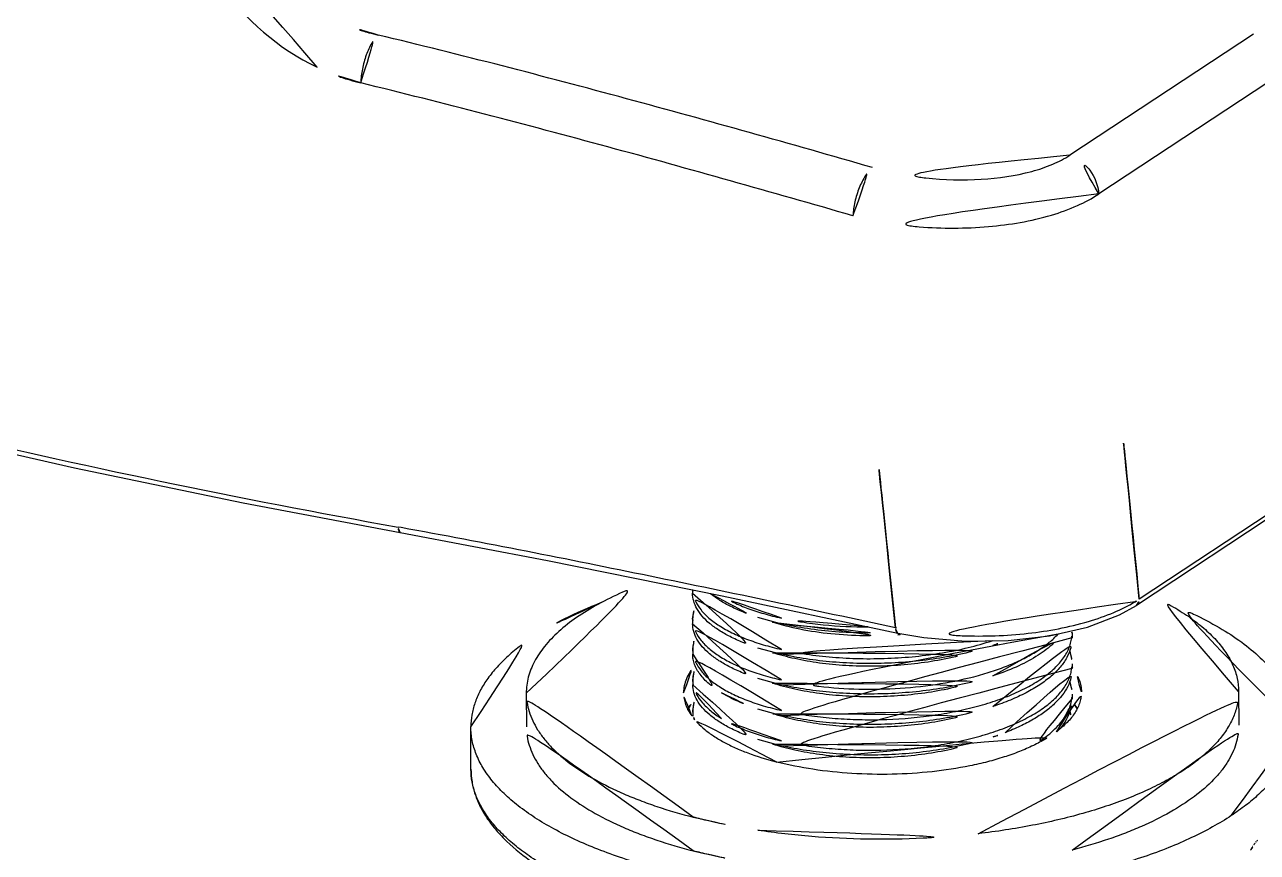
# Model space of a CAD drawing. Extents: x 16296660632 to 16296672714, y -37409619871 to -37409617455.
# Drawn here: x 16296672565.5 to 16296672632.1, y -37409617791.7 to -37409617747 of the extents above; entities that cross this region are included whole.
import ezdxf

# ---------------------------------------------------------------- set-up
doc = ezdxf.new("R2010")
doc.units = 0
doc.header["$LTSCALE"] = 10
doc.header["$MEASUREMENT"] = 0
doc.layers.get('0').update_dxf_attribs({"linetype": 'CONTINUOUS'})
doc.layers.add('02___PRT_ALL_AXES', color=7, linetype='CONTINUOUS')

msp = doc.modelspace()

# ---------------------------------------------------------------- linework, layer by layer
at = {"color": 7, "linetype": 'Continuous'}
for p, q in [((16296672631.930149, -37409617747.475143), (16296672621.999319, -37409617754.024887)), ((16296672633.49197, -37409617749.564629), (16296672623.56114, -37409617756.11438)), ((16296672635.67375, -37409617771.704628), (16296672625.60224, -37409617778.34716)), ((16296672635.820921, -37409617771.364014), (16296672625.749411, -37409617778.006554)), ((16296672577.321739, -37409617772.810219), (16296672585.81057, -37409617774.407959)), ((16296672585.859871, -37409617774.146248), (16296672585.697929, -37409617774.117073)), ((16296672585.8106, -37409617774.407967), (16296672585.81057, -37409617774.407959)), ((16296672603.215191, -37409617777.836594), (16296672612.700041, -37409617779.838913)), ((16296672605.11237, -37409617778.987633), (16296672606.41024, -37409617779.341782)), ((16296672605.116119, -37409617780.636414), (16296672606.414, -37409617780.99057)), ((16296672605.119881, -37409617782.285187), (16296672606.417749, -37409617782.639351)), ((16296672605.123631, -37409617783.933983), (16296672606.421499, -37409617784.288139)), ((16296672605.12738, -37409617785.582764), (16296672606.425261, -37409617785.93692))]:
    msp.add_line(p, q, dxfattribs=at)
for points in [[(16296672559.982771, -37409617769.041054), (16296672568.215771, -37409617770.918739), (16296672577.321739, -37409617772.810219)], [(16296672585.81061, -37409617774.407959), (16296672593.768351, -37409617775.915398), (16296672603.215191, -37409617777.836594)], [(16296672612.700029, -37409617779.838821), (16296672614.109329, -37409617780.084267), (16296672616.365299, -37409617780.275368), (16296672618.671301, -37409617780.243011), (16296672620.904791, -37409617779.987701), (16296672622.947399, -37409617779.519974), (16296672624.69206, -37409617778.858093), (16296672625.603069, -37409617778.346451)]]:
    msp.add_lwpolyline(points, dxfattribs=at)
for centre, radius, start, end in [((16296672669.02886, -37409617308.556458), 472.959544, 256.67686797, 259.85204478), ((16296672603.171129, -37409617777.417992), 1.560221, 183.44098499, 189.45607003), ((16296672622.08329, -37409617772.485008), 6.627805, 301.27103132, 303.58295291), ((16296672603.167959, -37409617779.067787), 1.553236, 180.15824202, 189.45695037), ((16296672616.3046, -37409617761.779678), 18.163467, 258.14553415, 258.65798351), ((16296672620.131781, -37409617779.853638), 1.984772, 352.68396788, 0.10141474), ((16296672620.1479, -37409617779.854347), 1.968654, 0.1232713, 4.0192248), ((16296672611.20521, -37409617758.71553), 21.274638, 274.05483059, 274.96108776), ((16296672613.43137, -37409617767.127831), 14.090438, 288.23001706, 291.34121093), ((16296672603.17156, -37409617780.716583), 1.553074, 180.1564935, 189.40777733), ((16296672620.135611, -37409617781.502434), 1.984701, 352.68616358, 0.09966621), ((16296672603.178511, -37409617782.365257), 1.556262, 180.14993654, 189.78637686), ((16296672603.223709, -37409617782.357887), 1.602059, 189.7713034, 192.01054594), ((16296672620.13932, -37409617783.151207), 1.98474, 352.6905689, 0.10403753), ((16296672603.179159, -37409617784.014137), 1.553166, 180.15605637, 189.44987175), ((16296672603.16571, -37409617784.277939), 1.539114, 180.12676835, 185.66000698), ((16296672613.413651, -37409617771.989166), 14.180258, 288.23361208, 291.03216786), ((16296672633.38735, -37409617792.231163), 1.728281, 139.63916465, 142.77418691), ((16296672634.240709, -37409617792.826111), 2.769275, 148.22943595, 149.14419695)]:
    msp.add_arc(centre, radius, start, end, dxfattribs=at)
for points, knots in [([(16296672581.32147, -37409617749.268852), (16296672579.24217, -37409617748.282494), (16296672575.64502, -37409617745.17141), (16296672574.017019, -37409617740.653458), (16296672573.95368, -37409617738.426567)], [0, 0, 0, 0, 0.508124815, 1, 1, 1, 1]), ([(16296672584.61183, -37409617747.52829), (16296672584.444151, -37409617747.490829), (16296672583.7675, -37409617747.320343), (16296672583.109261, -37409617747.078163), (16296672582.63039, -37409617746.860977)], [0, 0, 0, 0, 0.246282764, 1, 1, 1, 1]), ([(16296672583.675989, -37409617750.119171), (16296672583.683371, -37409617749.866508), (16296672583.747641, -37409617749.352783), (16296672583.94688, -37409617748.624123), (16296672584.22485, -37409617747.998917), (16296672584.47349, -37409617747.648857), (16296672584.61183, -37409617747.528282)], [0, 0, 0, 0, 0.270081068, 0.550459748, 0.803917272, 1, 1, 1, 1]), ([(16296672611.332729, -37409617754.693733), (16296672606.911289, -37409617753.414062), (16296672598.031931, -37409617750.921692), (16296672589.103939, -37409617748.604858), (16296672584.61183, -37409617747.52829)], [0, 0, 0, 0, 0.499110371, 1, 1, 1, 1]), ([(16296672583.675989, -37409617750.119171), (16296672583.476379, -37409617750.070618), (16296672582.670321, -37409617749.850601), (16296672581.88871, -37409617749.54277), (16296672581.32147, -37409617749.268852)], [0, 0, 0, 0, 0.245916795, 1, 1, 1, 1]), ([(16296672610.27689, -37409617757.298981), (16296672605.874889, -37409617756.021469), (16296672597.033939, -37409617753.530853), (16296672588.146681, -37409617751.207024), (16296672583.675989, -37409617750.119171)], [0, 0, 0, 0, 0.499045963, 1, 1, 1, 1]), ([(16296672621.999319, -37409617754.024887), (16296672621.708599, -37409617754.216537), (16296672621.03816, -37409617754.558578), (16296672619.45174, -37409617755.083481), (16296672617.13475, -37409617755.408157), (16296672614.22826, -37409617755.329277), (16296672612.2708, -37409617754.965157), (16296672611.332729, -37409617754.693733)], [0, 0, 0, 0, 0.095502207, 0.205067532, 0.457232221, 0.732159015, 1, 1, 1, 1]), ([(16296672623.56114, -37409617756.11438), (16296672623.530939, -37409617755.658234), (16296672623.177481, -37409617754.768723), (16296672622.422939, -37409617754.169327), (16296672621.999319, -37409617754.024887)], [0, 0, 0, 0, 0.505292404, 1, 1, 1, 1]), ([(16296672610.27689, -37409617757.298973), (16296672610.287689, -37409617757.045418), (16296672610.365259, -37409617756.527237), (16296672610.59363, -37409617755.793541), (16296672610.906981, -37409617755.16243), (16296672611.18239, -37409617754.812752), (16296672611.332729, -37409617754.693733)], [0, 0, 0, 0, 0.265224802, 0.544274368, 0.799612989, 1, 1, 1, 1]), ([(16296672623.56114, -37409617756.11438), (16296672623.19981, -37409617756.359749), (16296672622.3675, -37409617756.802887), (16296672620.397591, -37409617757.503563), (16296672617.51692, -37409617757.985062), (16296672613.895571, -37409617757.988724), (16296672611.44944, -37409617757.604591), (16296672610.27689, -37409617757.298981)], [0, 0, 0, 0, 0.096055661, 0.206090616, 0.458796566, 0.73351161, 1, 1, 1, 1]), ([(16296672585.810579, -37409617774.407898), (16296672585.771561, -37409617774.401207), (16296672585.72538, -37409617774.327133), (16296672585.704121, -37409617774.224747), (16296672585.69846, -37409617774.154793), (16296672585.697929, -37409617774.117073)], [0, 0, 0, 0, 0.364785907, 0.652347743, 1, 1, 1, 1]), ([(16296672612.573339, -37409617779.555763), (16296672608.15694, -37409617778.611412), (16296672601.513, -37409617777.207573), (16296672592.60693, -37409617775.410454), (16296672588.118429, -37409617774.553787), (16296672585.859871, -37409617774.146248)], [0, 0, 0, 0, 0.497079429, 0.747397288, 1, 1, 1, 1]), ([(16296672601.61158, -37409617777.686249), (16296672601.611879, -37409617777.828033), (16296672601.654249, -37409617778.121422), (16296672601.83736, -37409617778.545753), (16296672602.13419, -37409617778.954498), (16296672602.53911, -37409617779.344368), (16296672603.047279, -37409617779.712624), (16296672603.65337, -37409617780.055687), (16296672604.350969, -37409617780.370003), (16296672604.852341, -37409617780.550774), (16296672605.116131, -37409617780.636414)], [0, 0, 0, 0, 0.087727996, 0.180735523, 0.283287828, 0.398230781, 0.527131466, 0.670577974, 0.828408063, 1, 1, 1, 1]), ([(16296672606.413401, -37409617780.727608), (16296672606.08202, -37409617780.652481), (16296672605.44696, -37409617780.488274), (16296672604.55105, -37409617780.188072), (16296672603.755831, -37409617779.846649), (16296672603.071911, -37409617779.469017), (16296672602.50795, -37409617779.060081), (16296672602.07119, -37409617778.624023), (16296672601.768391, -37409617778.164757), (16296672601.658791, -37409617777.834824), (16296672601.632099, -37409617777.674316)], [0, 0, 0, 0, 0.171553675, 0.330900509, 0.476613766, 0.607910097, 0.724557979, 0.827230947, 0.917856458, 1, 1, 1, 1]), ([(16296672602.588341, -37409617777.721352), (16296672602.746691, -37409617777.849983), (16296672603.09936, -37409617778.098091), (16296672603.69256, -37409617778.427589), (16296672604.371019, -37409617778.730049), (16296672604.8571, -37409617778.904747), (16296672605.11237, -37409617778.987633)], [0, 0, 0, 0, 0.215639835, 0.454513896, 0.716297139, 1, 1, 1, 1]), ([(16296672601.614731, -37409617779.072067), (16296672601.614491, -37409617778.957771), (16296672601.64052, -37409617778.723862), (16296672601.716101, -37409617778.501381), (16296672601.76461, -37409617778.392853)], [0, 0, 0, 0, 0.490186591, 1, 1, 1, 1]), ([(16296672606.40954, -37409617779.03289), (16296672606.092979, -37409617778.962753), (16296672605.48498, -37409617778.809547), (16296672604.623989, -37409617778.53035), (16296672603.85391, -37409617778.212997), (16296672603.38377, -37409617777.966461), (16296672603.16802, -37409617777.836418)], [0, 0, 0, 0, 0.280416496, 0.541857204, 0.782136061, 1, 1, 1, 1]), ([(16296672625.523689, -37409617778.14994), (16296672625.157681, -37409617778.372421), (16296672624.333521, -37409617778.778458), (16296672622.4212, -37409617779.440811), (16296672619.667191, -37409617779.94796), (16296672616.208389, -37409617780.069008), (16296672613.864, -37409617779.815407), (16296672612.732479, -37409617779.588417)], [0, 0, 0, 0, 0.098092764, 0.209498741, 0.46272254, 0.73570431, 1, 1, 1, 1]), ([(16296672625.60318, -37409617778.346619), (16296672625.653589, -37409617778.313118), (16296672625.737619, -37409617778.205833), (16296672625.753851, -37409617778.073677), (16296672625.749411, -37409617778.006554)], [0, 0, 0, 0, 0.473587435, 1, 1, 1, 1]), ([(16296672611.107719, -37409617779.506813), (16296672610.29237, -37409617779.509132), (16296672609.08555, -37409617779.45359), (16296672607.521099, -37409617779.253441), (16296672606.772209, -37409617779.113243), (16296672606.40954, -37409617779.03289)], [0, 0, 0, 0, 0.517141691, 0.764395357, 1, 1, 1, 1]), ([(16296672601.61533, -37409617779.334999), (16296672601.615629, -37409617779.476791), (16296672601.65799, -37409617779.77018), (16296672601.84111, -37409617780.194519), (16296672602.137939, -37409617780.603279), (16296672602.54286, -37409617780.993156), (16296672603.051029, -37409617781.361397), (16296672603.65712, -37409617781.704483), (16296672604.354719, -37409617782.018791), (16296672604.856091, -37409617782.199562), (16296672605.119881, -37409617782.285187)], [0, 0, 0, 0, 0.087728822, 0.18073747, 0.283291329, 0.398234348, 0.527133959, 0.670579114, 0.828408176, 1, 1, 1, 1]), ([(16296672606.41715, -37409617782.376389), (16296672606.08577, -37409617782.301262), (16296672605.450689, -37409617782.137047), (16296672604.55476, -37409617781.836838), (16296672603.75952, -37409617781.495407), (16296672603.07559, -37409617781.117767), (16296672602.511641, -37409617780.708809), (16296672602.074881, -37409617780.27272), (16296672601.772091, -37409617779.813454), (16296672601.662519, -37409617779.48349), (16296672601.635839, -37409617779.32299)], [0, 0, 0, 0, 0.171554926, 0.330901788, 0.47661502, 0.607910929, 0.724557553, 0.827229758, 0.917855773, 1, 1, 1, 1]), ([(16296672605.929779, -37409617779.253128), (16296672606.4165, -37409617779.411324), (16296672607.46246, -37409617779.674423), (16296672609.120319, -37409617779.915894), (16296672610.891541, -37409617780.014313), (16296672612.100651, -37409617779.980087), (16296672612.709579, -37409617779.936913)], [0, 0, 0, 0, 0.224114354, 0.471042683, 0.732676805, 1, 1, 1, 1]), ([(16296672606.41024, -37409617779.341782), (16296672606.876989, -37409617779.447601), (16296672607.846901, -37409617779.624817), (16296672609.34782, -37409617779.789093), (16296672610.90892, -37409617779.855797), (16296672611.96476, -37409617779.833473), (16296672612.495291, -37409617779.805199)], [0, 0, 0, 0, 0.23459898, 0.48274047, 0.739575314, 1, 1, 1, 1]), ([(16296672612.70002, -37409617779.83886), (16296672612.659161, -37409617779.83036), (16296672612.60721, -37409617779.761917), (16296672612.581261, -37409617779.659088), (16296672612.57436, -37409617779.591927), (16296672612.573339, -37409617779.555763)], [0, 0, 0, 0, 0.385222937, 0.665948158, 1, 1, 1, 1]), ([(16296672601.61849, -37409617780.720818), (16296672601.61825, -37409617780.606293), (16296672601.64439, -37409617780.371857), (16296672601.720289, -37409617780.148941), (16296672601.768999, -37409617780.040207)], [0, 0, 0, 0, 0.490147644, 1, 1, 1, 1]), ([(16296672622.100401, -37409617780.106377), (16296672622.087851, -37409617780.204269), (16296672622.047569, -37409617780.401543), (16296672621.907021, -37409617780.797127), (16296672621.61384, -37409617781.286537), (16296672621.10882, -37409617781.830688), (16296672620.4527, -37409617782.341293), (16296672619.65597, -37409617782.812134), (16296672618.73107, -37409617783.237129), (16296672617.69272, -37409617783.61013), (16296672616.5578, -37409617783.925598), (16296672615.344919, -37409617784.178909), (16296672613.636339, -37409617784.43074), (16296672611.8836, -37409617784.541107), (16296672610.12945, -37409617784.512917), (16296672608.843161, -37409617784.422478), (16296672607.60751, -37409617784.264893), (16296672606.807659, -37409617784.112846), (16296672606.42091, -37409617784.025177)], [0, 0, 0, 0, 0.017131209, 0.03480661, 0.072673901, 0.115146845, 0.16300628, 0.216491443, 0.275447209, 0.339434392, 0.407806359, 0.479757156, 0.554366246, 0.707459922, 0.783888298, 0.858792416, 0.931162917, 1, 1, 1, 1]), ([(16296672617.802151, -37409617780.260094), (16296672617.37739, -37409617780.398941), (16296672616.49004, -37409617780.646408), (16296672615.10503, -37409617780.924858), (16296672613.65048, -37409617781.117851), (16296672612.15765, -37409617781.222008), (16296672610.65856, -37409617781.23587), (16296672609.185301, -37409617781.160027), (16296672607.76965, -37409617780.996979), (16296672606.85446, -37409617780.827599), (16296672606.413401, -37409617780.727608)], [0, 0, 0, 0, 0.116384685, 0.23961848, 0.367654699, 0.498261232, 0.629113676, 0.757858112, 0.882215272, 1, 1, 1, 1]), ([(16296672621.363331, -37409617779.895233), (16296672621.216169, -37409617780.055458), (16296672620.87915, -37409617780.367813), (16296672620.29241, -37409617780.788918), (16296672619.60693, -37409617781.181343), (16296672618.83065, -37409617781.540993), (16296672617.972389, -37409617781.864143), (16296672616.703621, -37409617782.250313), (16296672614.984859, -37409617782.612671), (16296672612.82299, -37409617782.853813), (16296672610.616711, -37409617782.901329), (16296672608.46929, -37409617782.75592), (16296672607.07971, -37409617782.526604), (16296672606.41715, -37409617782.376389)], [0, 0, 0, 0, 0.041718439, 0.087771748, 0.138228291, 0.192953537, 0.25166152, 0.313946257, 0.447128806, 0.587790945, 0.730525517, 0.869724466, 1, 1, 1, 1]), ([(16296672617.84305, -37409617782.159843), (16296672618.268591, -37409617782.019524), (16296672619.06484, -37409617781.717369), (16296672619.98605, -37409617781.243729), (16296672620.61548, -37409617780.825211), (16296672621.1306, -37409617780.416527), (16296672621.461559, -37409617780.068787), (16296672621.63892, -37409617779.821312)], [0, 0, 0, 0, 0.297233908, 0.563923651, 0.685093621, 0.798023192, 1, 1, 1, 1]), ([(16296672617.8468, -37409617783.808617), (16296672618.165119, -37409617783.703659), (16296672618.7722, -37409617783.480873), (16296672619.618629, -37409617783.09169), (16296672620.358009, -37409617782.663887), (16296672620.98049, -37409617782.202393), (16296672621.47776, -37409617781.711922), (16296672621.842461, -37409617781.196632), (16296672622.06679, -37409617780.661469), (16296672622.117531, -37409617780.291939), (16296672622.117149, -37409617780.113152)], [0, 0, 0, 0, 0.168102602, 0.323988683, 0.466683856, 0.595775605, 0.711610822, 0.815568107, 0.910332549, 1, 1, 1, 1]), ([(16296672601.619101, -37409617780.983521), (16296672601.61928, -37409617781.075684), (16296672601.636681, -37409617781.262848), (16296672601.74128, -37409617781.641586), (16296672601.95006, -37409617782.005676), (16296672602.235769, -37409617782.341751), (16296672602.60705, -37409617782.693069), (16296672602.933229, -37409617782.922729), (16296672603.166849, -37409617783.065826)], [0, 0, 0, 0, 0.102243179, 0.207192236, 0.433998787, 0.560074058, 0.696075722, 1, 1, 1, 1]), ([(16296672606.42091, -37409617784.025177), (16296672606.089411, -37409617783.95002), (16296672605.454121, -37409617783.785744), (16296672604.55793, -37409617783.485413), (16296672603.762501, -37409617783.143829), (16296672603.07848, -37409617782.766006), (16296672602.514521, -37409617782.35688), (16296672602.07786, -37409617781.920593), (16296672601.775261, -37409617781.46109), (16296672601.66592, -37409617781.130989), (16296672601.63937, -37409617780.970444)], [0, 0, 0, 0, 0.17157513, 0.330935533, 0.47665408, 0.607947538, 0.724585266, 0.827245348, 0.917860427, 1, 1, 1, 1]), ([(16296672605.933519, -37409617780.901917), (16296672606.32707, -37409617781.029823), (16296672607.16428, -37409617781.25164), (16296672608.48807, -37409617781.481987), (16296672609.905581, -37409617781.618469), (16296672611.37746, -37409617781.655884), (16296672612.862961, -37409617781.591873), (16296672614.320921, -37409617781.427002), (16296672615.71081, -37409617781.164757), (16296672616.59993, -37409617780.919937), (16296672617.023701, -37409617780.780083)], [0, 0, 0, 0, 0.11038625, 0.230605036, 0.358077219, 0.489911027, 0.623047386, 0.754394575, 0.88096183, 1, 1, 1, 1]), ([(16296672606.414, -37409617780.99057), (16296672606.85675, -37409617781.090942), (16296672607.77553, -37409617781.260849), (16296672609.19681, -37409617781.424011), (16296672610.67588, -37409617781.499283), (16296672612.180611, -37409617781.484192), (16296672613.678539, -37409617781.378143), (16296672615.13731, -37409617781.182663), (16296672616.525339, -37409617780.901192), (16296672617.41412, -37409617780.651253), (16296672617.839291, -37409617780.511047)], [0, 0, 0, 0, 0.117842828, 0.242277592, 0.371102665, 0.502016772, 0.632647319, 0.760654071, 0.883790615, 1, 1, 1, 1]), ([(16296672622.00304, -37409617780.825851), (16296672622.04105, -37409617780.935028), (16296672622.09967, -37409617781.157097), (16296672622.12007, -37409617781.386032), (16296672622.12031, -37409617781.498978)], [0, 0, 0, 0, 0.50583103, 1, 1, 1, 1]), ([(16296672601.62225, -37409617782.369339), (16296672601.622021, -37409617782.252083), (16296672601.649481, -37409617782.011803), (16296672601.72912, -37409617781.783913), (16296672601.78009, -37409617781.672836)], [0, 0, 0, 0, 0.489685396, 1, 1, 1, 1]), ([(16296672622.10416, -37409617781.755089), (16296672622.091619, -37409617781.852982), (16296672622.05135, -37409617782.050247), (16296672621.91081, -37409617782.445839), (16296672621.61764, -37409617782.935257), (16296672621.112631, -37409617783.479424), (16296672620.45652, -37409617783.990044), (16296672619.65979, -37409617784.460876), (16296672618.73489, -37409617784.885887), (16296672617.696541, -37409617785.258904), (16296672616.561621, -37409617785.574371), (16296672615.34874, -37409617785.827682), (16296672613.640169, -37409617786.079521), (16296672611.887421, -37409617786.189903), (16296672610.133261, -37409617786.161713), (16296672608.846951, -37409617786.071274), (16296672607.61128, -37409617785.913681), (16296672606.81142, -37409617785.761642), (16296672606.42466, -37409617785.673958)], [0, 0, 0, 0, 0.01713084, 0.034805996, 0.072673035, 0.115145758, 0.163005046, 0.216490166, 0.275446023, 0.339433332, 0.407805083, 0.479755085, 0.554363241, 0.707457258, 0.783886365, 0.858791099, 0.931162422, 1, 1, 1, 1]), ([(16296672606.417749, -37409617782.639351), (16296672606.8605, -37409617782.739731), (16296672607.779289, -37409617782.90963), (16296672609.200581, -37409617783.0728), (16296672610.67967, -37409617783.148071), (16296672612.184401, -37409617783.132973), (16296672613.68232, -37409617783.026932), (16296672615.141081, -37409617782.831444), (16296672616.5291, -37409617782.549973), (16296672617.41787, -37409617782.300034), (16296672617.84305, -37409617782.159843)], [0, 0, 0, 0, 0.117843254, 0.242278845, 0.371105235, 0.502020979, 0.632650891, 0.760655545, 0.883791109, 1, 1, 1, 1]), ([(16296672618.50285, -37409617785.224716), (16296672618.775961, -37409617785.119431), (16296672619.29562, -37409617784.898849), (16296672620.016809, -37409617784.522179), (16296672620.643681, -37409617784.115257), (16296672621.169201, -37409617783.682037), (16296672621.587379, -37409617783.226242), (16296672621.892639, -37409617782.751167), (16296672622.07935, -37409617782.261192), (16296672622.12126, -37409617781.925171), (16296672622.120911, -37409617781.761787)], [0, 0, 0, 0, 0.165982807, 0.31979632, 0.460838214, 0.589039807, 0.705010603, 0.810249481, 0.90734775, 1, 1, 1, 1]), ([(16296672622.00515, -37409617782.46991), (16296672622.043671, -37409617782.579803), (16296672622.103109, -37409617782.803337), (16296672622.123819, -37409617783.033882), (16296672622.12406, -37409617783.147614)], [0, 0, 0, 0, 0.505910384, 1, 1, 1, 1]), ([(16296672601.622841, -37409617782.632561), (16296672601.62314, -37409617782.774353), (16296672601.665501, -37409617783.067749), (16296672601.84861, -37409617783.492088), (16296672602.145451, -37409617783.900864), (16296672602.550381, -37409617784.290733), (16296672603.058559, -37409617784.658981), (16296672603.66465, -37409617785.002052), (16296672604.36224, -37409617785.31636), (16296672604.8636, -37409617785.497131), (16296672605.12739, -37409617785.582764)], [0, 0, 0, 0, 0.087729889, 0.180739504, 0.283294812, 0.398240202, 0.527141051, 0.670585085, 0.82841106, 1, 1, 1, 1]), ([(16296672603.17001, -37409617784.451653), (16296672602.96839, -37409617784.328163), (16296672602.601471, -37409617784.074226), (16296672602.142521, -37409617783.640892), (16296672601.817249, -37409617783.183578), (16296672601.69109, -37409617782.852852), (16296672601.656719, -37409617782.691269)], [0, 0, 0, 0, 0.298022279, 0.560570426, 0.791764738, 1, 1, 1, 1]), ([(16296672603.166849, -37409617783.065826), (16296672603.452959, -37409617783.241074), (16296672604.092159, -37409617783.566353), (16296672604.762899, -37409617783.816872), (16296672605.123631, -37409617783.933983)], [0, 0, 0, 0, 0.469397424, 1, 1, 1, 1]), ([(16296672605.937281, -37409617782.550697), (16296672606.330839, -37409617782.678589), (16296672607.168039, -37409617782.900421), (16296672608.491831, -37409617783.130768), (16296672609.90934, -37409617783.26725), (16296672611.38122, -37409617783.304657), (16296672612.86672, -37409617783.240646), (16296672614.324671, -37409617783.07579), (16296672615.71456, -37409617782.81353), (16296672616.603689, -37409617782.568741), (16296672617.027451, -37409617782.428871)], [0, 0, 0, 0, 0.110386088, 0.230604729, 0.358076806, 0.489910562, 0.623046936, 0.75439421, 0.880961618, 1, 1, 1, 1]), ([(16296672601.625999, -37409617784.018379), (16296672601.625759, -37409617783.903687), (16296672601.65197, -37409617783.668961), (16296672601.728069, -37409617783.445763), (16296672601.776899, -37409617783.336906)], [0, 0, 0, 0, 0.490123327, 1, 1, 1, 1]), ([(16296672622.107941, -37409617783.403732), (16296672622.091961, -37409617783.528458), (16296672622.035021, -37409617783.781013), (16296672621.8808, -37409617784.148781), (16296672621.65864, -37409617784.509033), (16296672621.259199, -37409617784.99456), (16296672620.586269, -37409617785.565826), (16296672619.960119, -37409617785.937897), (16296672619.614519, -37409617786.116287)], [0, 0, 0, 0, 0.098762649, 0.202007858, 0.311871263, 0.429979942, 0.694546789, 1, 1, 1, 1]), ([(16296672621.302629, -37409617785.181519), (16296672621.431881, -37409617785.047836), (16296672621.663231, -37409617784.775032), (16296672621.927799, -37409617784.33046), (16296672622.08902, -37409617783.874008), (16296672622.125, -37409617783.562378), (16296672622.12466, -37409617783.410332)], [0, 0, 0, 0, 0.278944814, 0.534257548, 0.771901003, 1, 1, 1, 1]), ([(16296672601.71406, -37409617784.533562), (16296672601.70661, -37409617784.511726), (16296672601.678921, -37409617784.425072), (16296672601.658199, -37409617784.336151), (16296672601.64707, -37409617784.269157)], [0, 0, 0, 0, 0.253493459, 1, 1, 1, 1]), ([(16296672605.941019, -37409617784.199493), (16296672606.33457, -37409617784.327377), (16296672607.17177, -37409617784.549187), (16296672608.495541, -37409617784.779549), (16296672609.913059, -37409617784.916031), (16296672611.384939, -37409617784.953438), (16296672612.870449, -37409617784.889427), (16296672614.328409, -37409617784.724571), (16296672615.718309, -37409617784.462318), (16296672616.60743, -37409617784.217506), (16296672617.0312, -37409617784.077652)], [0, 0, 0, 0, 0.110382606, 0.230602589, 0.35807478, 0.48990905, 0.623045848, 0.754393549, 0.880961323, 1, 1, 1, 1]), ([(16296672606.421499, -37409617784.288139), (16296672606.86426, -37409617784.388512), (16296672607.78306, -37409617784.558418), (16296672609.20435, -37409617784.721588), (16296672610.683451, -37409617784.79686), (16296672612.18819, -37409617784.781761), (16296672613.68611, -37409617784.675713), (16296672615.144859, -37409617784.480217), (16296672616.53286, -37409617784.198753), (16296672617.421631, -37409617783.948807), (16296672617.8468, -37409617783.808617)], [0, 0, 0, 0, 0.11784387, 0.242280489, 0.371107579, 0.502024342, 0.632654149, 0.760657205, 0.883791323, 1, 1, 1, 1]), ([(16296672622.008829, -37409617784.118507), (16296672622.017521, -37409617784.14328), (16296672622.05014, -37409617784.24173), (16296672622.075781, -37409617784.342506), (16296672622.090611, -37409617784.418533)], [0, 0, 0, 0, 0.253173528, 1, 1, 1, 1]), ([(16296672606.42466, -37409617785.673958), (16296672606.10638, -37409617785.601807), (16296672605.495291, -37409617785.44455), (16296672604.63035, -37409617785.158958), (16296672603.85746, -37409617784.835083), (16296672603.38607, -37409617784.583992), (16296672603.17001, -37409617784.451653)], [0, 0, 0, 0, 0.280501519, 0.541936272, 0.782224923, 1, 1, 1, 1]), ([(16296672605.94478, -37409617785.848267), (16296672606.338341, -37409617785.976173), (16296672607.175541, -37409617786.197998), (16296672608.499331, -37409617786.428337), (16296672609.91684, -37409617786.564827), (16296672611.38872, -37409617786.602226), (16296672612.874229, -37409617786.538231), (16296672614.33218, -37409617786.37336), (16296672615.722071, -37409617786.111107), (16296672616.611191, -37409617785.866287), (16296672617.03496, -37409617785.72644)], [0, 0, 0, 0, 0.110386208, 0.230604966, 0.358077137, 0.489910945, 0.623047317, 0.754394526, 0.880961804, 1, 1, 1, 1]), ([(16296672606.425261, -37409617785.93692), (16296672606.86801, -37409617786.0373), (16296672607.786819, -37409617786.207207), (16296672609.20812, -37409617786.370369), (16296672610.68722, -37409617786.445641), (16296672612.191971, -37409617786.430542), (16296672613.68989, -37409617786.324493), (16296672615.14864, -37409617786.129013), (16296672616.536631, -37409617785.847527), (16296672617.425381, -37409617785.597603), (16296672617.85055, -37409617785.457413)], [0, 0, 0, 0, 0.11784423, 0.242281459, 0.371109023, 0.502026155, 0.632657073, 0.760660063, 0.883792036, 1, 1, 1, 1]), ([(16296672589.63319, -37409617787.191757), (16296672589.633711, -37409617787.421967), (16296672589.673201, -37409617787.886093), (16296672589.845539, -37409617788.570976), (16296672590.127029, -37409617789.240257), (16296672590.51214, -37409617789.889977), (16296672590.996429, -37409617790.517403), (16296672591.791599, -37409617791.346573), (16296672593.030479, -37409617792.315117), (16296672594.80411, -37409617793.336014), (16296672596.87949, -37409617794.24044), (16296672599.22278, -37409617795.016479), (16296672601.79459, -37409617795.652473), (16296672604.54978, -37409617796.137741), (16296672607.43894, -37409617796.463791), (16296672610.409531, -37409617796.624763), (16296672613.407169, -37409617796.617729), (16296672616.37685, -37409617796.442833), (16296672619.264271, -37409617796.103233), (16296672622.01668, -37409617795.605072), (16296672623.785219, -37409617795.158867), (16296672624.6348, -37409617794.90786)], [0, 0, 0, 0, 0.017778913, 0.035785803, 0.054332605, 0.07365821, 0.093956902, 0.115412241, 0.16224656, 0.214796608, 0.273099995, 0.336793715, 0.405225559, 0.477534635, 0.552711667, 0.629647432, 0.707174792, 0.784107675, 0.859278927, 0.93157999, 1, 1, 1, 1]), ([(16296672628.514071, -37409617793.20768), (16296672627.72966, -37409617793.573181), (16296672626.037649, -37409617794.241203), (16296672623.31292, -37409617795.035133), (16296672620.33161, -37409617795.654198), (16296672617.160469, -37409617796.083977), (16296672613.87042, -37409617796.314598), (16296672610.535561, -37409617796.34066), (16296672607.230989, -37409617796.161568), (16296672604.03109, -37409617795.781464), (16296672601.007469, -37409617795.209106), (16296672598.227859, -37409617794.457603), (16296672596.110991, -37409617793.676376), (16296672594.59729, -37409617792.967148), (16296672593.590561, -37409617792.416557), (16296672592.687059, -37409617791.83593), (16296672591.891769, -37409617791.228287), (16296672591.20907, -37409617790.596771), (16296672590.64295, -37409617789.944344), (16296672590.19688, -37409617789.274132), (16296672589.87431, -37409617788.589203), (16296672589.6784, -37409617787.893677), (16296672589.633711, -37409617787.423317), (16296672589.63319, -37409617787.191757)], [0, 0, 0, 0, 0.060698323, 0.127318054, 0.198848635, 0.274068124, 0.351610468, 0.430025927, 0.507835238, 0.583581685, 0.655882915, 0.723485979, 0.78533268, 0.813852288, 0.840671374, 0.865756334, 0.889110714, 0.910782803, 0.93087523, 0.949558133, 0.967077088, 0.983758737, 1, 1, 1, 1]), ([(16296672632.01119, -37409617791.185623), (16296672632.00054, -37409617791.1996), (16296672631.95669, -37409617791.258827), (16296672631.91593, -37409617791.320328), (16296672631.88637, -37409617791.368042)], [0, 0, 0, 0, 0.238393993, 1, 1, 1, 1]), ([(16296672632.133329, -37409617791.042572), (16296672632.128059, -37409617791.047997), (16296672632.10651, -37409617791.07058), (16296672632.085751, -37409617791.09391), (16296672632.070431, -37409617791.111923)], [0, 0, 0, 0, 0.242322802, 1, 1, 1, 1]), ([(16296672631.8634, -37409617791.4058), (16296672631.847281, -37409617791.432793), (16296672631.781269, -37409617791.547539), (16296672631.722469, -37409617791.666367), (16296672631.681219, -37409617791.758507)], [0, 0, 0, 0, 0.23743187, 1, 1, 1, 1])]:
    msp.add_open_spline(points, degree=3, knots=knots, dxfattribs=at)
for points in [[(16296672625.749411, -37409617778.006554), (16296672625.017179, -37409617770.709427), (16296672624.287689, -37409617763.412064), (16296672623.56114, -37409617756.11438)], [(16296672612.573339, -37409617779.555763), (16296672611.80628, -37409617772.137001), (16296672611.04077, -37409617764.718071), (16296672610.27689, -37409617757.298981)]]:
    msp.add_open_spline(points, degree=3, dxfattribs=at)
at = {"layer": '02___PRT_ALL_AXES', "color": 7, "linetype": 'Continuous'}
for p, q in [((16296672601.611179, -37409617777.510384), (16296672601.61158, -37409617777.686371)), ((16296672601.614731, -37409617779.072189), (16296672601.61533, -37409617779.335152)), ((16296672622.11656, -37409617779.849907), (16296672622.117161, -37409617780.112877)), ((16296672601.61849, -37409617780.720978), (16296672601.619089, -37409617780.98394)), ((16296672622.12031, -37409617781.498703), (16296672622.120911, -37409617781.761658)), ((16296672601.62224, -37409617782.369759), (16296672601.622841, -37409617782.632729)), ((16296672592.62385, -37409617783.085747), (16296672592.627991, -37409617784.907623)), ((16296672622.12406, -37409617783.147476), (16296672622.12466, -37409617783.410454)), ((16296672631.123751, -37409617782.9981), (16296672631.127899, -37409617784.819962)), ((16296672601.62599, -37409617784.018547), (16296672601.626591, -37409617784.281509)), ((16296672589.63319, -37409617787.191772), (16296672589.628, -37409617784.914436)), ((16296672606.16114, -37409617786.809631), (16296672606.128599, -37409617786.801239))]:
    msp.add_line(p, q, dxfattribs=at)
msp.add_arc((16296672619.66227, -37409617783.574913), 3.102896, 36.26732109, 37.48864811, dxfattribs=at)
for points, knots in [([(16296672592.62385, -37409617783.085716), (16296672592.623529, -37409617782.942902), (16296672592.641821, -37409617782.654861), (16296672592.755079, -37409617782.07431), (16296672593.04833, -37409617781.345306), (16296672593.61451, -37409617780.513321), (16296672594.389071, -37409617779.716309), (16296672595.362261, -37409617778.960876), (16296672596.52335, -37409617778.253578), (16296672597.85961, -37409617777.601646), (16296672598.821329, -37409617777.22287), (16296672599.32703, -37409617777.042618)], [0, 0, 0, 0, 0.044882589, 0.090391946, 0.185450675, 0.28933989, 0.404778632, 0.53330268, 0.675508132, 0.831286031, 1, 1, 1, 1]), ([(16296672596.67103, -37409617778.191711), (16296672596.004141, -37409617778.450562), (16296672594.755341, -37409617778.994987), (16296672593.56806, -37409617779.666328), (16296672593.029699, -37409617780.0214)], [0, 0, 0, 0, 0.525897226, 1, 1, 1, 1]), ([(16296672631.123739, -37409617782.998131), (16296672631.123211, -37409617782.76104), (16296672631.068729, -37409617782.276604), (16296672630.8305, -37409617781.565063), (16296672630.44014, -37409617780.869431), (16296672629.90304, -37409617780.194893), (16296672629.22448, -37409617779.545273), (16296672628.409981, -37409617778.924637), (16296672627.46583, -37409617778.337158), (16296672626.780531, -37409617777.983727), (16296672626.419081, -37409617777.812401)], [0, 0, 0, 0, 0.096657752, 0.196933499, 0.303973992, 0.42018745, 0.547207058, 0.685985794, 0.836926676, 1, 1, 1, 1]), ([(16296672634.12789, -37409617784.813026), (16296672634.127171, -37409617784.499153), (16296672634.04385, -37409617783.853851), (16296672633.681351, -37409617782.913361), (16296672633.09083, -37409617782.00132), (16296672632.282551, -37409617781.125381), (16296672631.266041, -37409617780.291458), (16296672630.051531, -37409617779.506248), (16296672628.65102, -37409617778.776787), (16296672627.64081, -37409617778.348572), (16296672627.109119, -37409617778.143593)], [0, 0, 0, 0, 0.092114647, 0.188694122, 0.293467947, 0.409081868, 0.53712726, 0.67833316, 0.832768016, 1, 1, 1, 1]), ([(16296672589.628, -37409617784.914543), (16296672589.62751, -37409617784.699303), (16296672589.664049, -37409617784.262787), (16296672589.83016, -37409617783.615463), (16296672590.105989, -37409617782.97599), (16296672590.48918, -37409617782.347801), (16296672590.97716, -37409617781.733551), (16296672591.567221, -37409617781.135773), (16296672592.2563, -37409617780.55703), (16296672592.762211, -37409617780.197823), (16296672593.029699, -37409617780.0214)], [0, 0, 0, 0, 0.104081729, 0.210606786, 0.321811831, 0.439583587, 0.565396559, 0.700313315, 0.845059429, 1, 1, 1, 1]), ([(16296672601.123831, -37409617783.066307), (16296672601.123541, -37409617782.938637), (16296672601.15061, -37409617782.67804), (16296672601.27247, -37409617782.294243), (16296672601.473499, -37409617781.918022), (16296672601.65094, -37409617781.684128), (16296672601.75028, -37409617781.569199)], [0, 0, 0, 0, 0.231199687, 0.470471072, 0.72489893, 1, 1, 1, 1]), ([(16296672622.62377, -37409617783.01754), (16296672622.62352, -37409617782.909073), (16296672622.603239, -37409617782.688911), (16296672622.481939, -37409617782.243942), (16296672622.30584, -37409617781.932678), (16296672622.16403, -37409617781.739372)], [0, 0, 0, 0, 0.236082229, 0.478178736, 1, 1, 1, 1]), ([(16296672601.56263, -37409617784.315582), (16296672601.426941, -37409617784.125954), (16296672601.25893, -37409617783.821243), (16296672601.1434, -37409617783.3871), (16296672601.124069, -37409617783.172234), (16296672601.123831, -37409617783.066307)], [0, 0, 0, 0, 0.520942217, 0.763349874, 1, 1, 1, 1]), ([(16296672621.27298, -37409617785.176483), (16296672621.480221, -37409617785.022049), (16296672621.85187, -37409617784.704964), (16296672622.29002, -37409617784.16703), (16296672622.52084, -37409617783.685966), (16296672622.609619, -37409617783.301773), (16296672622.62398, -37409617783.111557), (16296672622.62377, -37409617783.01754)], [0, 0, 0, 0, 0.293976373, 0.552933639, 0.784053545, 0.893058273, 1, 1, 1, 1]), ([(16296672601.644159, -37409617789.78875), (16296672600.980709, -37409617789.618301), (16296672600.01115, -37409617789.335228), (16296672598.76861, -37409617788.890968), (16296672597.64539, -37409617788.434868), (16296672596.378361, -37409617787.818298), (16296672595.06135, -37409617786.984467), (16296672594.153339, -37409617786.211937), (16296672593.57914, -37409617785.564171), (16296672593.234591, -37409617785.082787), (16296672592.9641, -37409617784.592346), (16296672592.76918, -37409617784.094551), (16296672592.651131, -37409617783.591652), (16296672592.624229, -37409617783.253143), (16296672592.62385, -37409617783.085716)], [0, 0, 0, 0, 0.172107733, 0.253481828, 0.331469534, 0.476639448, 0.606872803, 0.722220718, 0.774699122, 0.82404082, 0.870654126, 0.915069423, 0.957935826, 1, 1, 1, 1]), ([(16296672601.350771, -37409617783.985428), (16296672601.374649, -37409617783.937767), (16296672601.481039, -37409617783.741837), (16296672601.61227, -37409617783.559883), (16296672601.721239, -37409617783.430023)], [0, 0, 0, 0, 0.239230807, 1, 1, 1, 1]), ([(16296672617.05125, -37409617790.681168), (16296672618.032789, -37409617790.566238), (16296672619.93148, -37409617790.277023), (16296672622.22967, -37409617789.742287), (16296672623.937309, -37409617789.21907), (16296672625.11298, -37409617788.794113), (16296672626.20191, -37409617788.331497), (16296672627.197081, -37409617787.834221), (16296672628.09211, -37409617787.305412), (16296672628.88131, -37409617786.748337), (16296672629.559641, -37409617786.166283), (16296672630.122709, -37409617785.562469), (16296672630.566521, -37409617784.940109), (16296672630.887289, -37409617784.302368), (16296672631.08128, -37409617783.653503), (16296672631.124241, -37409617783.213921), (16296672631.123739, -37409617782.998131)], [0, 0, 0, 0, 0.173254124, 0.33637097, 0.4131454, 0.486260275, 0.555434115, 0.620447812, 0.68115829, 0.737516148, 0.789588523, 0.837588178, 0.881907934, 0.923154715, 0.962168268, 1, 1, 1, 1]), ([(16296672622.39109, -37409617783.918137), (16296672622.372089, -37409617783.881439), (16296672622.28961, -37409617783.731651), (16296672622.192419, -37409617783.590134), (16296672622.1127, -37409617783.487923)], [0, 0, 0, 0, 0.241712937, 1, 1, 1, 1]), ([(16296672606.128599, -37409617786.801239), (16296672605.60961, -37409617786.666832), (16296672604.860279, -37409617786.43605), (16296672603.92407, -37409617786.051163), (16296672603.30604, -37409617785.746567), (16296672602.756689, -37409617785.420158), (16296672602.28023, -37409617785.074257), (16296672601.88048, -37409617784.711456), (16296672601.657909, -37409617784.44873), (16296672601.56263, -37409617784.315582)], [0, 0, 0, 0, 0.304061304, 0.443522677, 0.573783093, 0.694480064, 0.805520956, 0.907142039, 1, 1, 1, 1]), ([(16296672630.726191, -37409617789.706177), (16296672630.39666, -37409617789.923523), (16296672629.694929, -37409617790.344872), (16296672628.56415, -37409617790.919373), (16296672627.325621, -37409617791.454788), (16296672625.4979, -37409617792.127762), (16296672622.997009, -37409617792.838913), (16296672619.78006, -37409617793.471771), (16296672616.360479, -37409617793.886543), (16296672612.82601, -37409617794.072327), (16296672609.2672, -37409617794.024208), (16296672605.775339, -37409617793.743477), (16296672602.44013, -37409617793.237518), (16296672599.810301, -37409617792.627563), (16296672597.85714, -37409617792.030548), (16296672596.5128, -37409617791.545593), (16296672595.2677, -37409617791.017532), (16296672594.129749, -37409617790.449677), (16296672593.10615, -37409617789.845612), (16296672592.203329, -37409617789.208961), (16296672591.426941, -37409617788.543442), (16296672590.78199, -37409617787.852676), (16296672590.272961, -37409617787.140312), (16296672589.90416, -37409617786.409897), (16296672589.67979, -37409617785.666283), (16296672589.628571, -37409617785.162178), (16296672589.628, -37409617784.914543)], [0, 0, 0, 0, 0.026139123, 0.054135675, 0.083929433, 0.115431817, 0.183050573, 0.25582699, 0.332325161, 0.410948957, 0.490016006, 0.567826282, 0.642730038, 0.713198267, 0.746352641, 0.777921679, 0.807786928, 0.835856752, 0.862072184, 0.886414457, 0.90891479, 0.92966681, 0.948841091, 0.966699396, 0.983602319, 1, 1, 1, 1]), ([(16296672601.64831, -37409617791.610611), (16296672600.984859, -37409617791.440163), (16296672600.015301, -37409617791.157089), (16296672598.77276, -37409617790.71283), (16296672597.64954, -37409617790.256729), (16296672596.382509, -37409617789.64016), (16296672595.0655, -37409617788.806328), (16296672594.15749, -37409617788.033798), (16296672593.58329, -37409617787.386032), (16296672593.238741, -37409617786.904663), (16296672592.96825, -37409617786.414207), (16296672592.773331, -37409617785.916412), (16296672592.655279, -37409617785.413513), (16296672592.62838, -37409617785.074997), (16296672592.628, -37409617784.907593)], [0, 0, 0, 0, 0.172107733, 0.253481828, 0.331469534, 0.476639448, 0.606872803, 0.722220718, 0.774699122, 0.82404082, 0.870654126, 0.915069423, 0.957935826, 1, 1, 1, 1]), ([(16296672622.1262, -37409617791.567101), (16296672622.78965, -37409617791.393707), (16296672623.7591, -37409617791.106277), (16296672625.001169, -37409617790.65638), (16296672626.12376, -37409617790.195091), (16296672627.389641, -37409617789.572594), (16296672628.70463, -37409617788.732391), (16296672629.610399, -37409617787.955307), (16296672630.18248, -37409617787.304497), (16296672630.525339, -37409617786.821251), (16296672630.793989, -37409617786.329239), (16296672630.986931, -37409617785.830208), (16296672631.102859, -37409617785.326408), (16296672631.128269, -37409617784.987534), (16296672631.12789, -37409617784.819992)], [0, 0, 0, 0, 0.172117687, 0.253501105, 0.33149596, 0.476679772, 0.606922254, 0.72227185, 0.774747352, 0.824083662, 0.870689103, 0.915094227, 0.957948705, 1, 1, 1, 1]), ([(16296672630.726191, -37409617789.706177), (16296672630.993679, -37409617789.529747), (16296672631.49959, -37409617789.170547), (16296672632.188669, -37409617788.591812), (16296672632.77873, -37409617787.994019), (16296672633.26671, -37409617787.379784), (16296672633.6499, -37409617786.751587), (16296672633.92573, -37409617786.112106), (16296672634.091841, -37409617785.464783), (16296672634.12838, -37409617785.028282), (16296672634.12789, -37409617784.813026)], [0, 0, 0, 0, 0.154940571, 0.299686685, 0.434603441, 0.560416413, 0.678188169, 0.789393214, 0.895918271, 1, 1, 1, 1]), ([(16296672606.16114, -37409617786.809631), (16296672606.804609, -37409617786.974953), (16296672608.15226, -37409617787.241463), (16296672610.239861, -37409617787.458656), (16296672612.393721, -37409617787.500641), (16296672614.526369, -37409617787.365509), (16296672616.24514, -37409617787.105659), (16296672617.53887, -37409617786.809303), (16296672618.43354, -37409617786.552628), (16296672619.261181, -37409617786.260239), (16296672620.01351, -37409617785.935043), (16296672620.68293, -37409617785.580338), (16296672621.087839, -37409617785.314438), (16296672621.27298, -37409617785.176483)], [0, 0, 0, 0, 0.127946931, 0.264034001, 0.403745679, 0.542331642, 0.675112853, 0.737980674, 0.797836827, 0.854262434, 0.906912408, 0.955535324, 1, 1, 1, 1]), ([(16296672601.644159, -37409617789.78875), (16296672601.9231, -37409617789.860413), (16296672603.07852, -37409617790.140244), (16296672604.248489, -37409617790.358887), (16296672605.13896, -37409617790.494408)], [0, 0, 0, 0, 0.242278609, 1, 1, 1, 1]), ([(16296672605.13896, -37409617790.494408), (16296672606.104589, -37409617790.641357), (16296672608.07317, -37409617790.867523), (16296672611.06007, -37409617791.010483), (16296672614.0669, -37409617790.960381), (16296672616.064301, -37409617790.796738), (16296672617.05125, -37409617790.681168)], [0, 0, 0, 0, 0.245289811, 0.497153189, 0.750453626, 1, 1, 1, 1]), ([(16296672601.64831, -37409617791.610611), (16296672601.925329, -37409617791.681793), (16296672603.07258, -37409617791.959747), (16296672604.2342, -37409617792.177368), (16296672605.118271, -37409617792.312477)], [0, 0, 0, 0, 0.242320294, 1, 1, 1, 1])]:
    msp.add_open_spline(points, degree=3, knots=knots, dxfattribs=at)

doc.saveas('drawing.dxf')
